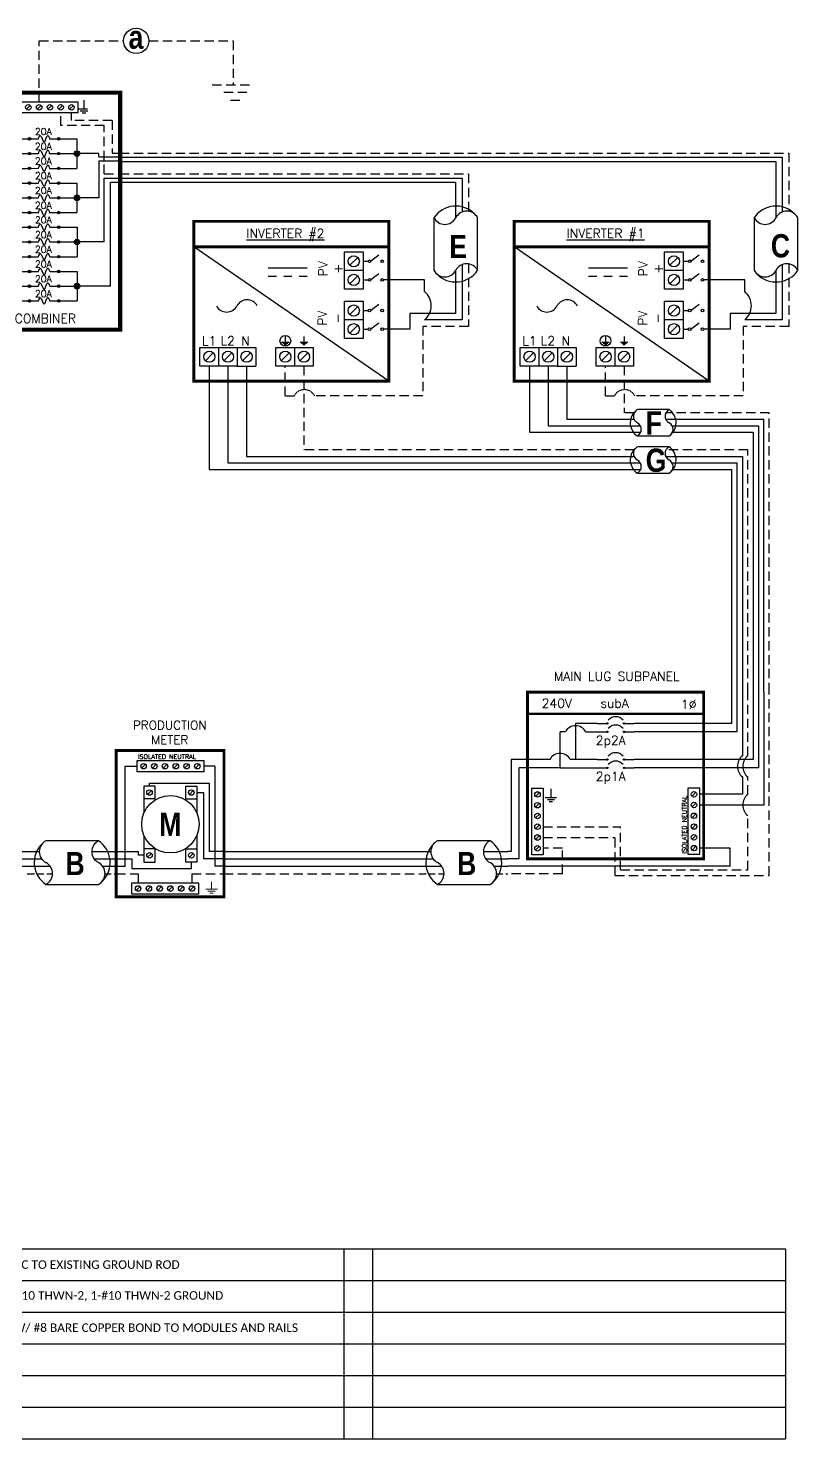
# Model space of a CAD drawing. Header units: feet. Extents: x 9872 to 10653, y 14556 to 15126.
# Drawn here: x 10342 to 10653, y 14556 to 15126 of the extents above; entities that cross this region are included whole.
import ezdxf

# ---------------------------------------------------------------- set-up
doc = ezdxf.new("R2010")
doc.units = ezdxf.units.FT
doc.header["$MEASUREMENT"] = 0
doc.linetypes.add('DASHED', pattern=[0.75, 0.5, -0.25])
doc.linetypes.add('HIDDEN', pattern=[0.375, 0.25, -0.125])
for name, color, linetype in [('ONE LINE BLOCKS', 7, 'Continuous'), ('TABLES', 7, 'Continuous'), ('TEXT', 7, 'Continuous'), ('Z - TITLEBLOCK TXT', 7, 'Continuous')]:
    doc.layers.add(name, color=color, linetype=linetype)
doc.styles.add('ONE LINE TXT', font='techb___.ttf')
doc.styles.get("Standard").update_dxf_attribs({"font": 'simplex.shx'})

# ---------------------------------------------------------------- blocks, each defined once
blk = doc.blocks.new('6stringCombiner')
at = {"linetype": 'Continuous'}
h = blk.add_hatch(color=7, dxfattribs=at)
h.dxf.hatch_style = 1
edge = h.paths.add_edge_path()
edge.add_arc((20.51, 77.12), 0.513, 0, 360)
h = blk.add_hatch(color=7, dxfattribs=at)
h.dxf.hatch_style = 1
edge = h.paths.add_edge_path()
edge.add_arc((32.29, 77.12), 0.513, 0, 360)
h = blk.add_hatch(color=7, dxfattribs=at)
h.dxf.hatch_style = 1
edge = h.paths.add_edge_path()
edge.add_arc((20.51, 71.16), 0.513, 0, 360)
h = blk.add_hatch(color=7, dxfattribs=at)
h.dxf.hatch_style = 1
edge = h.paths.add_edge_path()
edge.add_arc((32.29, 71.16), 0.513, 0, 360)
h = blk.add_hatch(color=254, dxfattribs=at)
h.dxf.hatch_style = 1
edge = h.paths.add_edge_path()
edge.add_arc((39.7, 71.16), 1.11, 0, 360)
h = blk.add_hatch(color=7, dxfattribs=at)
h.dxf.hatch_style = 1
edge = h.paths.add_edge_path()
edge.add_arc((20.51, 65.2), 0.513, 0, 360)
h = blk.add_hatch(color=7, dxfattribs=at)
h.dxf.hatch_style = 1
edge = h.paths.add_edge_path()
edge.add_arc((32.29, 65.2), 0.513, 0, 360)
h = blk.add_hatch(color=253, dxfattribs=at)
h.dxf.hatch_style = 1
edge = h.paths.add_edge_path()
edge.add_arc((20.51, 59.24), 0.513, 0, 360)
h = blk.add_hatch(color=253, dxfattribs=at)
h.dxf.hatch_style = 1
edge = h.paths.add_edge_path()
edge.add_arc((32.29, 59.24), 0.513, 0, 360)
h = blk.add_hatch(color=253, dxfattribs=at)
h.dxf.hatch_style = 1
edge = h.paths.add_edge_path()
edge.add_arc((20.51, 53.28), 0.513, 0, 360)
h = blk.add_hatch(color=253, dxfattribs=at)
h.dxf.hatch_style = 1
edge = h.paths.add_edge_path()
edge.add_arc((32.29, 53.28), 0.513, 0, 360)
h = blk.add_hatch(color=254, dxfattribs=at)
h.dxf.hatch_style = 1
edge = h.paths.add_edge_path()
edge.add_arc((39.7, 53.28), 1.11, 0, 360)
h = blk.add_hatch(color=253, dxfattribs=at)
h.dxf.hatch_style = 1
edge = h.paths.add_edge_path()
edge.add_arc((20.51, 47.32), 0.513, 0, 360)
h = blk.add_hatch(color=253, dxfattribs=at)
h.dxf.hatch_style = 1
edge = h.paths.add_edge_path()
edge.add_arc((32.29, 47.32), 0.513, 0, 360)
h = blk.add_hatch(color=7, dxfattribs=at)
h.dxf.hatch_style = 1
edge = h.paths.add_edge_path()
edge.add_arc((20.53, 41.41), 0.513, 0, 360)
h = blk.add_hatch(color=7, dxfattribs=at)
h.dxf.hatch_style = 1
edge = h.paths.add_edge_path()
edge.add_arc((32.3, 41.41), 0.513, 0, 360)
h = blk.add_hatch(color=7, dxfattribs=at)
h.dxf.hatch_style = 1
edge = h.paths.add_edge_path()
edge.add_arc((20.53, 35.45), 0.513, 0, 360)
h = blk.add_hatch(color=7, dxfattribs=at)
h.dxf.hatch_style = 1
edge = h.paths.add_edge_path()
edge.add_arc((32.3, 35.45), 0.513, 0, 360)
h = blk.add_hatch(color=254, dxfattribs=at)
h.dxf.hatch_style = 1
edge = h.paths.add_edge_path()
edge.add_arc((39.71, 35.45), 1.11, 0, 360)
h = blk.add_hatch(color=7, dxfattribs=at)
h.dxf.hatch_style = 1
edge = h.paths.add_edge_path()
edge.add_arc((20.53, 29.49), 0.513, 0, 360)
h = blk.add_hatch(color=7, dxfattribs=at)
h.dxf.hatch_style = 1
edge = h.paths.add_edge_path()
edge.add_arc((32.3, 29.49), 0.513, 0, 360)
h = blk.add_hatch(color=253, dxfattribs=at)
h.dxf.hatch_style = 1
edge = h.paths.add_edge_path()
edge.add_arc((20.53, 23.53), 0.513, 0, 360)
h = blk.add_hatch(color=253, dxfattribs=at)
h.dxf.hatch_style = 1
edge = h.paths.add_edge_path()
edge.add_arc((32.3, 23.53), 0.513, 0, 360)
h = blk.add_hatch(color=253, dxfattribs=at)
h.dxf.hatch_style = 1
edge = h.paths.add_edge_path()
edge.add_arc((20.53, 17.57), 0.513, 0, 360)
h = blk.add_hatch(color=253, dxfattribs=at)
h.dxf.hatch_style = 1
edge = h.paths.add_edge_path()
edge.add_arc((32.3, 17.57), 0.513, 0, 360)
h = blk.add_hatch(color=254, dxfattribs=at)
h.dxf.hatch_style = 1
edge = h.paths.add_edge_path()
edge.add_arc((39.71, 17.57), 1.11, 0, 360)
h = blk.add_hatch(color=253, dxfattribs=at)
h.dxf.hatch_style = 1
edge = h.paths.add_edge_path()
edge.add_arc((20.53, 11.61), 0.513, 0, 360)
h = blk.add_hatch(color=253, dxfattribs=at)
h.dxf.hatch_style = 1
edge = h.paths.add_edge_path()
edge.add_arc((32.3, 11.61), 0.513, 0, 360)
at = {"color": 1, "linetype": 'Continuous'}
for p, q in [((13.11, 87.6), (13.11, 92.14)), ((13.11, 92.14), (40.06, 92.14)), ((40.06, 92.14), (40.06, 87.6)), ((40.06, 87.6), (13.11, 87.6)), ((21.03, 77.13), (24.16, 77.13)), ((28.66, 77.12), (31.78, 77.12)), ((21.03, 71.16), (24.16, 71.17)), ((28.66, 71.16), (31.78, 71.16)), ((21.03, 65.2), (24.16, 65.21)), ((28.66, 65.2), (31.78, 65.2)), ((21.03, 59.24), (24.16, 59.25)), ((28.66, 59.24), (31.78, 59.24)), ((21.03, 53.28), (24.16, 53.29)), ((28.66, 53.28), (31.78, 53.28)), ((21.03, 47.32), (24.16, 47.33)), ((28.66, 47.32), (31.78, 47.32)), ((21.04, 41.42), (24.17, 41.42)), ((28.67, 41.41), (31.79, 41.41)), ((21.04, 35.45), (24.17, 35.46)), ((28.67, 35.45), (31.79, 35.45)), ((21.04, 29.49), (24.17, 29.5)), ((28.67, 29.49), (31.79, 29.49)), ((21.04, 23.53), (24.17, 23.54)), ((28.67, 23.53), (31.79, 23.53)), ((21.04, 17.57), (24.17, 17.58)), ((28.67, 17.57), (31.79, 17.57)), ((21.04, 11.61), (24.17, 11.62)), ((28.67, 11.61), (31.79, 11.61))]:
    blk.add_line(p, q, dxfattribs=at)
at = {"color": 4, "linetype": 'Continuous'}
for p, q in [((16.49, 90.65), (14.92, 89.08)), ((20.84, 90.65), (19.27, 89.08)), ((25.19, 90.65), (23.62, 89.08)), ((29.54, 90.65), (27.97, 89.08)), ((33.89, 90.65), (32.32, 89.08)), ((38.25, 90.65), (36.67, 89.08))]:
    blk.add_line(p, q, dxfattribs=at)
at = {"color": 92, "linetype": 'HIDDEN', "ltscale": 15}
for p, q in [((15.71, 84.52), (15.71, 87.6)), ((33.11, 82.53), (33.11, 87.6)), ((37.46, 84.52), (37.46, 87.6)), ((2.56, 71.4), (2.56, 84.52)), ((2.56, 84.52), (15.71, 84.52)), ((50.72, 82.54), (33.11, 82.53)), ((53.89, 84.52), (37.46, 84.52)), ((50.72, 62.94), (50.72, 82.54)), ((53.89, 84.52), (53.89, 71.4)), ((0, 71.4), (2.56, 71.4)), ((53.89, 71.4), (57.11, 71.4)), ((50.72, 62.94), (57.11, 62.94))]:
    blk.add_line(p, q, dxfattribs=at)
at = {"color": 7, "linetype": 'Continuous'}
for p, q in [((0, 68.78), (3.44, 68.78)), ((48.55, 71.16), (39.7, 71.16)), ((48.55, 69.79), (48.55, 71.16)), ((48.55, 69.79), (57.11, 69.79)), ((0, 63.53), (3.43, 63.53)), ((0, 58.29), (3.44, 58.29)), ((8.71, 41.41), (13.92, 41.41)), ((11.3, 35.45), (13.92, 35.45)), ((50.72, 35.45), (39.71, 35.45))]:
    blk.add_line(p, q, dxfattribs=at)
at = {"color": 253, "linetype": 'Continuous'}
for p, q in [((0, 66.15), (3.44, 66.15)), ((48.55, 68.18), (48.55, 53.28)), ((48.55, 68.18), (57.11, 68.18)), ((0, 60.91), (3.44, 60.91)), ((53.31, 17.57), (53.31, 59.55)), ((53.31, 59.55), (57.11, 59.55)), ((0, 55.67), (3.44, 55.67)), ((6.06, 55.67), (6.06, 47.32)), ((48.55, 53.28), (39.7, 53.28)), ((6.06, 47.32), (13.92, 47.32)), ((0, 41.68), (6.06, 41.68)), ((6.06, 41.68), (6.06, 40.26)), ((0, 36.44), (4.34, 36.44)), ((4.34, 36.44), (4.34, 35.98)), ((0, 31.2), (2.65, 31.2)), ((2.65, 31.2), (2.65, 11.61)), ((4.34, 31.12), (4.34, 17.57)), ((6.06, 31.99), (6.06, 23.53)), ((6.06, 23.53), (13.93, 23.53)), ((4.34, 17.57), (8.68, 17.57)), ((8.68, 17.57), (13.92, 17.57)), ((53.31, 17.57), (40.82, 17.57)), ((2.65, 11.61), (6.06, 11.61)), ((6.06, 11.61), (13.92, 11.61))]:
    blk.add_line(p, q, dxfattribs=at)
for p, q in [((50.72, 35.45), (50.72, 61.25)), ((50.72, 61.25), (57.11, 61.25))]:
    blk.add_line(p, q)
at = {"color": 7}
for p, q in [((8.71, 44.3), (0, 44.3)), ((8.71, 41.41), (8.71, 44.3)), ((0, 39.06), (8.71, 39.06)), ((8.71, 39.06), (8.71, 35.45)), ((8.71, 35.45), (11.3, 35.45)), ((0, 33.82), (8.71, 33.82)), ((8.71, 33.82), (8.71, 29.49))]:
    blk.add_line(p, q, dxfattribs=at)
at = {"lineweight": 50, "const_width": 1.71}
blk.add_lwpolyline([(57.11, 0), (0, 0), (0, 95.81), (57.11, 95.81)], close=True, dxfattribs=at)
blk.add_lwpolyline([(57.11, 0), (0, 0), (0, 95.81), (57.11, 95.81)], close=True, dxfattribs=at)
at = {"color": 92, "linetype": 'HIDDEN', "ltscale": 15, "flags": 128}
for points in [[(42.53, 92.72), (42.53, 89.22)], [(40.18, 89.22), (44.87, 89.22)], [(44.05, 88.35), (41, 88.35)], [(43.24, 87.48), (41.81, 87.48)]]:
    blk.add_lwpolyline(points, dxfattribs=at)
at = {"color": 7, "linetype": 'Continuous', "flags": 128}
for points in [[(3.44, 68.78), (6.06, 68.78), (6.06, 77.12), (13.92, 77.12)], [(13.92, 77.12), (20.51, 77.12)], [(32.29, 77.12), (39.7, 77.12)], [(39.7, 77.12), (39.7, 65.2)], [(11.3, 65.2), (11.3, 71.16), (13.92, 71.16)], [(13.92, 71.16), (20.51, 71.16)], [(13.92, 71.16), (20.51, 71.16)], [(32.29, 71.16), (39.7, 71.16)], [(3.43, 63.53), (13.92, 63.53), (13.92, 65.2)], [(13.92, 65.2), (20.51, 65.2)], [(13.92, 65.2), (20.51, 65.2)], [(32.29, 65.2), (39.7, 65.2)], [(3.44, 58.29), (11.3, 58.29), (11.3, 59.24)], [(13.93, 41.41), (20.53, 41.41)], [(32.3, 41.41), (39.71, 41.41)], [(39.71, 41.41), (39.71, 29.49)], [(13.93, 35.45), (20.53, 35.45)], [(13.93, 35.45), (20.53, 35.45)], [(32.3, 35.45), (39.71, 35.45)], [(8.71, 29.49), (20.53, 29.49)], [(8.71, 29.49), (20.53, 29.49)], [(32.3, 29.49), (39.71, 29.49)]]:
    blk.add_lwpolyline(points, dxfattribs=at)
at = {"color": 253, "linetype": 'Continuous', "flags": 128}
for points in [[(3.44, 66.15), (8.68, 66.15), (8.68, 65.2)], [(3.44, 60.91), (13.92, 60.91), (13.92, 59.24)], [(13.92, 59.24), (20.51, 59.24)], [(13.92, 59.24), (20.51, 59.24)], [(32.29, 59.24), (39.7, 59.24)], [(39.7, 59.24), (39.7, 47.32)], [(6.06, 55.67), (3.44, 55.67)], [(8.68, 56.94), (8.68, 53.28), (13.92, 53.28)], [(13.92, 53.28), (20.51, 53.28)], [(13.92, 53.28), (20.51, 53.28)], [(32.29, 53.28), (39.7, 53.28)], [(13.92, 47.32), (20.51, 47.32)], [(32.29, 47.32), (39.7, 47.32)], [(13.93, 23.53), (20.53, 23.53)], [(13.93, 23.53), (20.53, 23.53)], [(32.3, 23.53), (39.71, 23.53)], [(39.71, 23.53), (39.71, 11.61)], [(13.93, 17.57), (20.53, 17.57)], [(13.93, 17.57), (20.53, 17.57)], [(32.3, 17.57), (39.71, 17.57)], [(13.93, 11.61), (20.53, 11.61)], [(32.3, 11.61), (39.71, 11.61)]]:
    blk.add_lwpolyline(points, dxfattribs=at)
at = {"color": 4, "linetype": 'Continuous'}
for centre in [(15.71, 89.87), (20.06, 89.87), (24.41, 89.87), (28.76, 89.87), (33.11, 89.87), (37.46, 89.87)]:
    blk.add_circle(centre, 1.11, dxfattribs=at)
at = {"color": 7, "linetype": 'Continuous'}
for centre, radius in [((20.51, 77.12), 0.513), ((32.29, 77.12), 0.513), ((20.51, 71.16), 0.513), ((32.29, 71.16), 0.513), ((39.7, 71.16), 1.11), ((39.7, 71.16), 1.11), ((20.51, 65.2), 0.513), ((32.29, 65.2), 0.513), ((39.7, 53.28), 1.11), ((39.7, 53.28), 1.11), ((20.53, 41.41), 0.513), ((32.3, 41.41), 0.513), ((20.53, 35.45), 0.513), ((32.3, 35.45), 0.513), ((39.71, 35.45), 1.11), ((39.71, 35.45), 1.11), ((20.53, 29.49), 0.513), ((32.3, 29.49), 0.513), ((39.71, 17.57), 1.11), ((39.71, 17.57), 1.11)]:
    blk.add_circle(centre, radius, dxfattribs=at)
at = {"color": 253, "linetype": 'Continuous'}
for centre in [(20.51, 59.24), (32.29, 59.24), (20.51, 53.28), (32.29, 53.28), (20.51, 47.32), (32.29, 47.32), (20.53, 23.53), (32.3, 23.53), (20.53, 17.57), (32.3, 17.57), (20.53, 11.61), (32.3, 11.61)]:
    blk.add_circle(centre, 0.513, dxfattribs=at)
for centre, radius, start, end in [((12.9, 61.07), 5.91, 135.6055, 224.3945), ((13.49, 36.12), 8.5, 150.9088, 209.0912), ((6.41, 33.55), 3.19, 130.4007, 229.5993)]:
    blk.add_arc(centre, radius, start, end, dxfattribs=at)
at = {"color": 7, "linetype": 'Continuous'}
blk.add_arc((13.34, 62.22), 3.61, 124.3567, 235.6433, dxfattribs=at)
at = {"color": 1, "linetype": 'Continuous'}
for points in [[(24.16, 77.13), (24.82, 78.47), (26.41, 75.78), (27.87, 78.47), (28.66, 77.12)], [(24.16, 71.17), (24.82, 72.51), (26.41, 69.82), (27.87, 72.51), (28.66, 71.16)], [(24.16, 65.21), (24.82, 66.55), (26.41, 63.86), (27.87, 66.55), (28.66, 65.2)], [(24.16, 59.25), (24.82, 60.58), (26.41, 57.9), (27.87, 60.58), (28.66, 59.24)], [(24.16, 53.29), (24.82, 54.62), (26.41, 51.94), (27.87, 54.62), (28.66, 53.28)], [(24.16, 47.33), (24.82, 48.66), (26.41, 45.98), (27.87, 48.66), (28.66, 47.32)], [(24.17, 41.42), (24.84, 42.76), (26.42, 40.07), (27.88, 42.76), (28.67, 41.41)], [(24.17, 35.46), (24.84, 36.8), (26.42, 34.11), (27.88, 36.8), (28.67, 35.45)], [(24.17, 29.5), (24.84, 30.84), (26.42, 28.15), (27.88, 30.84), (28.67, 29.49)], [(24.17, 23.54), (24.84, 24.87), (26.42, 22.19), (27.88, 24.87), (28.67, 23.53)], [(24.17, 17.58), (24.84, 18.91), (26.42, 16.23), (27.88, 18.91), (28.67, 17.57)], [(24.17, 11.62), (24.84, 12.95), (26.42, 10.27), (27.88, 12.95), (28.67, 11.61)]]:
    blk.add_spline(points, degree=3, dxfattribs=at)
for p in [(22.67, 78.71), (22.67, 72.75), (22.67, 66.79), (22.67, 60.82), (22.67, 54.86), (22.67, 48.9), (22.68, 43), (22.68, 37.04), (22.67, 31.08), (22.68, 25.11), (22.68, 19.15), (22.68, 13.19)]:
    blk.add_text('20A', height=2.778, dxfattribs=at).set_placement(p)
at = {"color": 1, "insert": (26.91, 4.5), "char_height": 3.658, "attachment_point": 5}
blk.add_mtext_dynamic_manual_height_columns('COMBINER', width=1.1897, gutter_width=7.17, heights=[0], dxfattribs=at)
blk = doc.blocks.new('2inverterSub')
at = {"layer": 'ONE LINE BLOCKS', "linetype": 'Continuous'}
h = blk.add_hatch(color=1, dxfattribs=at)
h.dxf.hatch_style = 1
edge = h.paths.add_edge_path()
edge.add_arc((40.28, 60.73), 0.291, 0, 360)
h = blk.add_hatch(color=1, dxfattribs=at)
h.dxf.hatch_style = 1
edge = h.paths.add_edge_path()
edge.add_arc((40.28, 57.35), 0.291, 0, 360)
h = blk.add_hatch(color=1, dxfattribs=at)
h.dxf.hatch_style = 1
edge = h.paths.add_edge_path()
edge.add_arc((46.96, 60.73), 0.291, 0, 360)
h = blk.add_hatch(color=1, dxfattribs=at)
h.dxf.hatch_style = 1
edge = h.paths.add_edge_path()
edge.add_arc((46.96, 57.35), 0.291, 0, 360)
h = blk.add_hatch(color=1, dxfattribs=at)
h.dxf.hatch_style = 1
edge = h.paths.add_edge_path()
edge.add_arc((40.28, 46.17), 0.291, 0, 360)
h = blk.add_hatch(color=1, dxfattribs=at)
h.dxf.hatch_style = 1
edge = h.paths.add_edge_path()
edge.add_arc((46.96, 46.17), 0.291, 0, 360)
h = blk.add_hatch(color=1, dxfattribs=at)
h.dxf.hatch_style = 1
edge = h.paths.add_edge_path()
edge.add_arc((40.28, 42.79), 0.291, 0, 360)
h = blk.add_hatch(color=1, dxfattribs=at)
h.dxf.hatch_style = 1
edge = h.paths.add_edge_path()
edge.add_arc((46.96, 42.79), 0.291, 0, 360)
at = {"color": 7, "linetype": 'Continuous'}
for p, q in [((90.5, 73.37), (90.5, 60.73)), ((99.2, 73.37), (99.2, 46.17)), ((36.09, 60.73), (27.43, 60.73)), ((27.43, 60.73), (27.43, 46.17)), ((90.5, 60.73), (51.15, 60.73)), ((17.02, 46.17), (1.34, 46.17)), ((1.34, 46.17), (1.34, 9)), ((36.09, 46.17), (25.26, 46.17)), ((99.2, 46.17), (51.15, 46.17)), ((1.34, 9), (0, 9))]:
    blk.add_line(p, q, dxfattribs=at)
at = {"color": 10, "linetype": 'Continuous'}
for p, q in [((92.67, 73.37), (92.67, 57.35)), ((101.37, 73.37), (101.37, 42.79)), ((21.14, 42.79), (21.14, 57.35)), ((23.31, 57.35), (21.14, 57.35)), ((31.55, 57.35), (36.09, 57.35)), ((92.67, 57.35), (51.15, 57.35)), ((21.14, 42.79), (4.63, 42.79)), ((4.63, 6), (4.63, 42.79)), ((21.14, 42.79), (36.09, 42.79)), ((101.37, 42.79), (51.15, 42.79)), ((4.63, 6), (0, 6))]:
    blk.add_line(p, q, dxfattribs=at)
at = {"color": 253, "linetype": 'Continuous'}
for p, q in [((94.85, 73.37), (94.85, 47.66)), ((103.55, 73.37), (103.55, 27.76)), ((94.85, 39.1), (94.85, 32.11)), ((94.85, 32.11), (77.54, 32.11)), ((103.55, 27.76), (77.54, 27.76)), ((89.88, 10.36), (77.54, 10.36)), ((89.88, 3), (89.88, 10.36)), ((89.88, 3), (0, 3))]:
    blk.add_line(p, q, dxfattribs=at)
at = {"color": 10, "linetype": 'Continuous'}
blk.add_arc((27.43, 55.19), 4.65, 27.6639, 152.3361, dxfattribs=at)
at = {"color": 7, "linetype": 'Continuous'}
blk.add_arc((21.14, 44.01), 4.65, 27.6639, 152.3361, dxfattribs=at)
at = {"color": 253, "linetype": 'Continuous'}
blk.add_arc((98.43, 43.38), 5.58, 129.9215, 230.0785, dxfattribs=at)
at = {"layer": 'ONE LINE BLOCKS', "lineweight": 50}
blk.add_line((8.04, 64.67), (79.2, 64.67), dxfattribs=at)
at = {"layer": 'ONE LINE BLOCKS', "lineweight": 50, "const_width": 1.19}
blk.add_lwpolyline([(8.04, 6.01), (8.04, 73.37), (79.2, 73.37), (79.2, 6.01)], close=True, dxfattribs=at)
at = {"layer": 'TEXT', "color": 92, "linetype": 'HIDDEN', "ltscale": 15}
for p, q in [((97.02, 47.66), (97.02, 73.37)), ((105.72, -0.66), (105.72, 73.37)), ((97.02, 32.03), (97.02, 39.1)), ((97.02, 1.52), (97.02, 23.48)), ((14.31, 18.99), (45.6, 18.99)), ((45.6, 1.52), (45.6, 18.99)), ((14.31, 14.64), (43.39, 14.64)), ((43.39, -0.66), (43.39, 14.64)), ((22.14, 10.28), (14.31, 10.28)), ((22.14, 0), (22.14, 10.28)), ((22.14, 0), (0, 0)), ((45.6, 1.52), (97.02, 1.52)), ((43.39, -0.66), (105.72, -0.66))]:
    blk.add_line(p, q, dxfattribs=at)
at = {"layer": 'TEXT', "color": 92, "linetype": 'HIDDEN', "flags": 128}
for points in [[(17.42, 34.26), (17.42, 30.76)], [(15.08, 30.76), (19.76, 30.76)], [(18.95, 29.89), (15.89, 29.89)], [(18.13, 29.02), (16.7, 29.02)]]:
    blk.add_lwpolyline(points, dxfattribs=at)
at = {"layer": 'TEXT', "color": 92, "linetype": 'Continuous', "ltscale": 4}
for centre in [(100.49, 43.38), (100.49, 27.76)]:
    blk.add_arc(centre, 5.51, 129.059, 230.941, dxfattribs=at)
at = {"layer": 'Z - TITLEBLOCK TXT', "color": 1, "linetype": 'Continuous'}
for p, q in [((9.77, 7.69), (9.77, 34.63)), ((9.77, 34.63), (14.31, 34.63)), ((14.31, 34.63), (14.31, 7.69)), ((73, 7.76), (73, 34.71)), ((73, 34.71), (77.54, 34.71)), ((77.54, 34.71), (77.54, 7.76)), ((14.31, 7.69), (9.77, 7.69)), ((77.54, 7.76), (73, 7.76))]:
    blk.add_line(p, q, dxfattribs=at)
at = {"layer": 'Z - TITLEBLOCK TXT', "color": 4, "linetype": 'Continuous'}
for p, q in [((12.83, 32.82), (11.25, 31.25)), ((76.06, 32.9), (74.49, 31.32)), ((76.06, 28.54), (74.49, 26.97)), ((12.83, 28.47), (11.25, 26.9)), ((12.83, 24.12), (11.25, 22.55)), ((76.06, 24.19), (74.49, 22.62)), ((12.83, 19.77), (11.25, 18.2)), ((76.06, 19.84), (74.49, 18.27)), ((12.83, 15.42), (11.25, 13.85)), ((76.06, 15.49), (74.49, 13.92)), ((12.83, 11.07), (11.25, 9.5)), ((76.06, 11.14), (74.49, 9.57))]:
    blk.add_line(p, q, dxfattribs=at)
at = {"layer": 'Z - TITLEBLOCK TXT', "color": 1, "linetype": 'Continuous', "flags": 128}
for points in [[(36.09, 60.73), (40.28, 60.73)], [(36.09, 60.73), (40.28, 60.73)], [(36.09, 57.35), (40.28, 57.35)], [(36.09, 57.35), (40.28, 57.35)], [(46.96, 60.73), (51.15, 60.73)], [(46.96, 57.35), (51.15, 57.35)], [(36.09, 46.17), (40.28, 46.17)], [(36.09, 46.17), (40.28, 46.17)], [(46.96, 46.17), (51.15, 46.17)], [(36.09, 42.79), (40.28, 42.79)], [(36.09, 42.79), (40.28, 42.79)], [(46.96, 42.79), (51.15, 42.79)]]:
    blk.add_lwpolyline(points, dxfattribs=at)
at = {"layer": 'Z - TITLEBLOCK TXT', "color": 1, "linetype": 'Continuous'}
for centre in [(40.28, 60.73), (40.28, 57.35), (46.96, 60.73), (46.96, 57.35), (40.28, 46.17), (46.96, 46.17), (40.28, 42.79), (46.96, 42.79)]:
    blk.add_circle(centre, 0.291, dxfattribs=at)
at = {"layer": 'Z - TITLEBLOCK TXT', "color": 4, "linetype": 'Continuous'}
for centre in [(12.04, 32.04), (12.04, 27.69), (75.27, 32.11), (75.27, 27.76), (12.04, 23.34), (75.27, 23.41), (12.04, 18.99), (75.27, 19.06), (12.04, 14.64), (75.27, 14.71), (75.27, 10.36), (12.04, 10.28)]:
    blk.add_circle(centre, 1.11, dxfattribs=at)
at = {"layer": 'Z - TITLEBLOCK TXT', "color": 1, "linetype": 'Continuous'}
for centre in [(43.62, 59.53), (43.62, 56.15), (43.62, 44.97), (43.62, 41.59)]:
    blk.add_arc(centre, 3.93, 40.3392, 139.6608, dxfattribs=at)
at = {"layer": 'TABLES', "color": 1, "linetype": 'Continuous'}
for s, p in [('2p2A', (35.59, 52.11)), ('2p1A', (35.59, 37.55))]:
    blk.add_text(s, height=3.658, dxfattribs=at).set_placement(p)
at = {"layer": 'TABLES', "color": 4, "linetype": 'Continuous'}
blk.add_text('ISOLATED NEUTRAL', height=1.8743, rotation=90, dxfattribs=at).set_placement((72.35, 8.12))
at = {"layer": 'TEXT', "color": 1, "attachment_point": 5}
for s, width, gutter_width, insert, char_height in [('MAIN LUG SUBPANEL ', 62.3984, 7.17, (44.08, 79.8), 3.6576), ('240V', 0.1481, 0.75, (19.83, 68.92), 3.658), ('subA', 0.1481, 0.75, (43.21, 68.92), 3.658), ('1∅', 0.1481, 0.75, (73.19, 68.41), 3.658)]:
    blk.add_mtext_dynamic_manual_height_columns(s, width=width, gutter_width=gutter_width, heights=[0], dxfattribs=dict(at, insert=insert, char_height=char_height))
blk = doc.blocks.new('*U13')
at = {"color": 7, "linetype": 'Continuous'}
for p, q in [((-7.14, 13.31), (-28.39, 13.31)), ((-28.39, -4.31), (-7.14, -4.31))]:
    blk.add_line(p, q, dxfattribs=at)
at = {"color": 7}
for p, q in [((-35.53, 9), (-31.05, 9)), ((-9.81, 9), (0, 9))]:
    blk.add_line(p, q, dxfattribs=at)
at = {"color": 10}
for p, q in [((-35.53, 6), (-30.11, 6)), ((-8.87, 6), (0, 6))]:
    blk.add_line(p, q, dxfattribs=at)
at = {"color": 253}
for p, q in [((-35.53, 3), (-26.66, 3)), ((-5.41, 3), (0, 3))]:
    blk.add_line(p, q, dxfattribs=at)
at = {"color": 92, "linetype": 'HIDDEN', "ltscale": 10}
for p, q in [((-4.48, 0), (0, 0)), ((-35.53, 0), (-25.72, 0))]:
    blk.add_line(p, q, dxfattribs=at)
at = {"color": 7, "linetype": 'Continuous'}
for centre, start, end in [((-22.54, 4.5), 133.9732, 236.4265), ((-12.99, 4.5), 313.9732, 56.4265)]:
    blk.add_arc(centre, 10.58, start, end, dxfattribs=at)
at = {"linetype": 'Continuous'}
for centre, start, end in [((-26.08, 8.91), 117.6639, 242.3361), ((-4.83, 8.91), 117.6639, 242.3361), ((-30.7, 0.09), 297.6639, 62.3361), ((-9.45, 0.09), 297.6639, 62.3361)]:
    blk.add_arc(centre, 4.98, start, end, dxfattribs=at)
blk = doc.blocks.new('*U27')
at = {"color": 7}
blk.add_line((-79.14, 9), (0, 9), dxfattribs=at)
at = {"color": 10}
blk.add_line((-79.14, 6), (0, 6), dxfattribs=at)
at = {"color": 253}
blk.add_line((-79.14, 3), (0, 3), dxfattribs=at)
at = {"color": 92, "linetype": 'HIDDEN', "ltscale": 15}
blk.add_line((-79.14, 0), (0, 0), dxfattribs=at)
blk = doc.blocks.new('*U21')
at = {"color": 7}
blk.add_line((-79.14, 9), (0, 9), dxfattribs=at)
at = {"color": 10}
blk.add_line((-79.14, 6), (0, 6), dxfattribs=at)
at = {"color": 253}
blk.add_line((-79.14, 3), (0, 3), dxfattribs=at)
at = {"color": 92, "linetype": 'DASHED', "ltscale": 15}
blk.add_line((-79.14, 0), (0, 0), dxfattribs=at)
blk = doc.blocks.new('productionMeter')
at = {"color": 1, "linetype": 'Continuous'}
for p, q in [((-35.13, 41.18), (-35.13, 45.72)), ((-35.13, 45.72), (-8.18, 45.72)), ((-8.18, 45.72), (-8.18, 41.18)), ((-8.18, 41.18), (-35.13, 41.18)), ((-32.38, 35.4), (-32.38, 24.5)), ((-27.84, 35.4), (-32.38, 35.4)), ((-27.84, 29.86), (-27.84, 35.4)), ((-15.47, 29.86), (-15.47, 35.4)), ((-15.47, 35.4), (-10.93, 35.4)), ((-10.93, 35.4), (-10.93, 24.5)), ((-27.84, 30.21), (-32.38, 30.21)), ((-15.47, 30.21), (-10.93, 30.21)), ((-32.38, 15.55), (-32.38, 4.64)), ((-10.93, 15.55), (-10.93, 4.64)), ((-27.84, 10.04), (-32.38, 10.04)), ((-27.84, 4.64), (-27.84, 10.18)), ((-15.47, 4.64), (-15.47, 10.18)), ((-15.47, 10.04), (-10.93, 10.04)), ((-32.38, 4.64), (-27.84, 4.64)), ((-10.93, 4.64), (-15.47, 4.64)), ((-37.32, -8.24), (-37.32, -3.7)), ((-37.32, -3.7), (-10.37, -3.7)), ((-10.37, -3.7), (-10.37, -8.24)), ((-10.37, -8.24), (-37.32, -8.24))]:
    blk.add_line(p, q, dxfattribs=at)
at = {"color": 253, "linetype": 'Continuous'}
for p, q in [((-39.9, 3), (-39.9, 43.45)), ((-39.9, 43.45), (-35.13, 43.45)), ((-3.71, 43.45), (-8.18, 43.45)), ((-3.71, 43.45), (-3.71, 3)), ((-43.61, 3), (-39.9, 3)), ((0, 3), (-3.71, 3))]:
    blk.add_line(p, q, dxfattribs=at)
at = {"color": 4, "linetype": 'Continuous'}
for p, q in [((-31.74, 44.23), (-33.32, 42.66)), ((-27.39, 44.23), (-28.97, 42.66)), ((-23.04, 44.23), (-24.62, 42.66)), ((-18.69, 44.23), (-20.26, 42.66)), ((-14.34, 44.23), (-15.91, 42.66)), ((-9.99, 44.23), (-11.56, 42.66)), ((-29.33, 33.59), (-30.9, 32.02)), ((-12.41, 33.59), (-13.98, 32.02)), ((-29.33, 8.23), (-30.9, 6.66)), ((-12.41, 8.23), (-13.98, 6.66)), ((-33.93, -5.19), (-35.51, -6.76)), ((-29.58, -5.19), (-31.15, -6.76)), ((-25.23, -5.19), (-26.8, -6.76)), ((-20.88, -5.19), (-22.45, -6.76)), ((-16.53, -5.19), (-18.1, -6.76)), ((-12.18, -5.19), (-13.75, -6.76))]:
    blk.add_line(p, q, dxfattribs=at)
at = {"color": 7}
for p, q in [((-30.11, 35.4), (-30.11, 36.59)), ((-30.11, 36.59), (-5.98, 36.59)), ((-5.98, 36.59), (-5.98, 9)), ((-43.61, 9), (-34.54, 9)), ((-34.54, 7.44), (-34.54, 9)), ((-32.38, 7.44), (-34.54, 7.44)), ((0, 9), (-5.98, 9))]:
    blk.add_line(p, q, dxfattribs=at)
at = {"color": 10, "linetype": 'Continuous'}
for p, q in [((-10.93, 32.81), (-8.25, 32.81)), ((-8.25, 32.81), (-8.25, 6)), ((-43.61, 6), (-37.24, 6)), ((-37.24, 6), (-37.24, 2.05)), ((0, 6), (-8.25, 6)), ((-37.24, 2.05), (-13.2, 2.05)), ((-13.2, 2.05), (-13.2, 4.64))]:
    blk.add_line(p, q, dxfattribs=at)
at = {"color": 92, "linetype": 'HIDDEN', "ltscale": 15}
for p, q in [((-43.61, 0), (-34.72, 0)), ((-12.97, 0), (-12.97, -3.7)), ((-12.97, 0), (0, 0)), ((-34.72, 0), (-34.72, -3.7))]:
    blk.add_line(p, q, dxfattribs=at)
at = {"lineweight": 50, "const_width": 1.19}
blk.add_lwpolyline([(-43.61, -9.34), (-43.61, 49.84), (0, 49.84), (0, -9.34)], close=True, dxfattribs=at)
at = {"color": 92, "linetype": 'Continuous', "lineweight": 5, "ltscale": 0.05, "flags": 128}
for points in [[(-5.04, -3.33), (-5.04, -6.18)], [(-2.7, -6.18), (-7.38, -6.18)], [(-6.57, -7.05), (-3.51, -7.05)], [(-5.76, -7.91), (-4.32, -7.91)]]:
    blk.add_lwpolyline(points, dxfattribs=at)
at = {"color": 4, "linetype": 'Continuous'}
for centre in [(-32.53, 43.45), (-28.18, 43.45), (-23.83, 43.45), (-19.48, 43.45), (-15.13, 43.45), (-10.78, 43.45), (-30.11, 32.81), (-13.2, 32.81), (-30.11, 7.44), (-13.2, 7.44), (-34.72, -5.97), (-30.37, -5.97), (-26.02, -5.97), (-21.67, -5.97), (-17.32, -5.97), (-12.97, -5.97)]:
    blk.add_circle(centre, 1.11, dxfattribs=at)
at = {"linetype": 'Continuous'}
blk.add_circle((-21.65, 20.02), 11.62, dxfattribs=at)
at = {"color": 4, "linetype": 'Continuous'}
blk.add_text('ISOLATED NEUTRAL', height=1.8743, dxfattribs=at).set_placement((-34.77, 46.37))
at = {"color": 253, "linetype": 'Continuous', "style": 'ONE LINE TXT'}
blk.add_text('M', height=9.38, dxfattribs=at).set_placement((-26.21, 15.31))
at = {"color": 1, "insert": (-21.93, 57.08), "char_height": 3.5433, "attachment_point": 5}
blk.add_mtext_dynamic_manual_height_columns('PRODUCTION METER', width=1.3203, gutter_width=7.17, heights=[0], dxfattribs=at)
blk = doc.blocks.new('*U18')
at = {"color": 7}
blk.add_blockref('productionMeter', (0, 0), dxfattribs=at)
blk = doc.blocks.new('*T26')
at = {"linetype": 'ByBlock', "lineweight": -2, "transparency": 16777216}
for p, q in [((0, 0), (357.03, 0)), ((0, 0), (0, -76.8)), ((11.58, 0), (11.58, -76.8)), ((178.51, 0), (178.51, -76.8)), ((190.1, 0), (190.1, -76.8)), ((357.03, 0), (357.03, -76.8)), ((0, -12.8), (357.03, -12.8)), ((0, -25.61), (357.03, -25.61)), ((0, -38.41), (357.03, -38.41)), ((0, -51.22), (357.03, -51.22)), ((0, -64.02), (357.03, -64.02)), ((0, -76.8), (357.03, -76.8))]:
    blk.add_line(p, q, dxfattribs=at)
at = {"color": 0, "linetype": 'Continuous', "transparency": 16777216, "char_height": 3.4544, "attachment_point": 4}
for s, insert, width in [('{\\fCalibri|b0|i0|c0;A', (4.06, -6.4), 3.4544), ('{\\fCalibri|b0|i0|c0;#6 THWN-2 GEC TO EXISTING GROUND ROD', (15.65, -6.4), 158.8026), ('{\\fCalibri|b0|i0|c0;', (182.58, -6.4), 3.4544), ('{\\fCalibri|b0|i0|c0;', (194.16, -6.4), 158.8095), ("{\\fCalibri|b0|i0|c0;1'' EMT W/ 3-#10 THWN-2, 1-#10 THWN-2 GROUND", (15.65, -19.21), 158.8026), ('{\\fCalibri|b0|i0|c0;B', (4.06, -19.21), 3.4544), ('{\\fCalibri|b0|i0|c0;', (182.58, -19.21), 3.4544), ('{\\fCalibri|b0|i0|c0;', (194.16, -19.21), 158.8095), ('{\\fCalibri|b0|i0|c0;C', (4.06, -32.01), 3.4544), ('{\\fCalibri|b0|i0|c0;#12 PV WIRE W/ #8 BARE COPPER BOND TO MODULES AND RAILS', (15.65, -32.01), 158.8026), ('{\\fCalibri|b0|i0|c0;', (182.58, -32.01), 3.4544), ('{\\fCalibri|b0|i0|c0;', (194.16, -32.01), 158.8095), ('{\\fCalibri|b0|i0|c0;', (4.06, -44.82), 3.4544), ('{\\fCalibri|b0|i0|c0;', (15.65, -44.82), 158.8026), ('{\\fCalibri|b0|i0|c0;', (182.58, -44.82), 3.4544), ('{\\fCalibri|b0|i0|c0;', (194.16, -44.82), 158.8095), ('{\\fCalibri|b0|i0|c0;', (4.06, -57.62), 3.4544), ('{\\fCalibri|b0|i0|c0;', (15.65, -57.62), 158.8026), ('{\\fCalibri|b0|i0|c0;', (182.58, -57.62), 3.4544), ('{\\fCalibri|b0|i0|c0;', (194.16, -57.62), 158.8095), ('{\\fCalibri|b0|i0|c0;', (4.06, -70.41), 3.4544), ('{\\fCalibri|b0|i0|c0;', (15.65, -70.41), 158.8026), ('{\\fCalibri|b0|i0|c0;', (182.58, -70.41), 3.4544), ('{\\fCalibri|b0|i0|c0;', (194.16, -70.41), 158.8095)]:
    blk.add_mtext(s, dxfattribs=dict(at, insert=insert, width=width))

msp = doc.modelspace()

# ---------------------------------------------------------------- linework, layer by layer
at = {"color": 92, "linetype": 'HIDDEN', "ltscale": 15}
for p, q in [((10346.55, 15096.35), (10346.55, 15120.94)), ((10346.55, 15120.94), (10380.66, 15120.94)), ((10390.89, 15120.94), (10425, 15120.94)), ((10425, 15120.94), (10425, 15103.15)), ((10379.25, 15075.61), (10649.56, 15075.61)), ((10649.56, 15075.61), (10649.56, 15052.05)), ((10379.25, 15067.15), (10520.12, 15067.15)), ((10520.12, 15067.15), (10520.12, 15052.05)), ((10520.12, 15030.8), (10520.12, 15005.55)), ((10649.56, 15030.8), (10649.56, 15005.55)), ((10520.12, 15005.55), (10501.62, 15005.55)), ((10501.62, 15005.55), (10501.62, 14977.47)), ((10649.56, 15005.55), (10631.05, 15005.55)), ((10631.05, 15005.55), (10631.05, 14977.47)), ((10446.04, 14977.47), (10446.04, 14989.51)), ((10453.57, 14989.51), (10453.57, 14955.58)), ((10575.47, 14977.47), (10575.47, 14989.51)), ((10583, 14989.51), (10583, 14970.6)), ((10446.04, 14977.47), (10449.64, 14977.47)), ((10501.62, 14977.47), (10457.88, 14977.47)), ((10575.47, 14977.47), (10579.07, 14977.47)), ((10631.05, 14977.47), (10587.31, 14977.47)), ((10587.06, 14970.6), (10583, 14970.6)), ((10641.66, 14970.6), (10599.87, 14970.6)), ((10641.66, 14857.67), (10641.66, 14970.6)), ((10587.06, 14955.58), (10453.57, 14955.58)), ((10632.96, 14955.58), (10599.87, 14955.58)), ((10632.96, 14857.67), (10632.96, 14955.58))]:
    msp.add_line(p, q, dxfattribs=at)
at = {"color": 7, "linetype": 'Continuous'}
for p, q in [((10379.25, 15073.92), (10646.93, 15073.92)), ((10646.93, 15073.92), (10646.93, 15051.75)), ((10379.25, 15065.46), (10517.5, 15065.46)), ((10517.5, 15065.46), (10517.5, 15051.75)), ((10506.12, 15049.44), (10506.12, 15028.2)), ((10523.75, 15028.2), (10523.75, 15049.44)), ((10635.55, 15049.44), (10635.55, 15028.2)), ((10653.18, 15028.2), (10653.18, 15049.44)), ((10487.89, 14983.34), (10409.12, 15037.71)), ((10617.32, 14983.34), (10538.55, 15037.71)), ((10517.5, 15030.51), (10517.5, 15008.18)), ((10646.93, 15030.51), (10646.93, 15008.18)), ((10454.94, 15029.1), (10439.17, 15029.1)), ((10442.47, 15025.69), (10439.17, 15025.69)), ((10448.7, 15025.69), (10445.41, 15025.69)), ((10454.94, 15025.69), (10451.64, 15025.69)), ((10502.33, 15024.3), (10485.74, 15024.3)), ((10502.33, 15019.57), (10502.33, 15024.3)), ((10584.37, 15029.1), (10568.6, 15029.1)), ((10571.9, 15025.69), (10568.6, 15025.69)), ((10578.13, 15025.69), (10574.84, 15025.69)), ((10584.37, 15025.69), (10581.07, 15025.69)), ((10631.76, 15024.3), (10615.17, 15024.3)), ((10631.76, 15019.57), (10631.76, 15024.3)), ((10517.5, 15008.18), (10502.33, 15008.18)), ((10646.93, 15008.18), (10631.76, 15008.18)), ((10415.33, 14989.51), (10415.33, 14947.69)), ((10544.76, 14989.51), (10544.76, 14962.71)), ((10601.14, 14971.87), (10588.33, 14971.87)), ((10544.76, 14962.71), (10589.69, 14962.71)), ((10602.5, 14962.71), (10635.14, 14962.71)), ((10635.14, 14962.71), (10635.14, 14857.67)), ((10588.33, 14961.24), (10601.14, 14961.24)), ((10601.14, 14956.84), (10588.33, 14956.84)), ((10415.33, 14947.69), (10589.69, 14947.69)), ((10588.33, 14946.21), (10601.14, 14946.21)), ((10602.5, 14947.69), (10626.44, 14947.69)), ((10626.44, 14947.69), (10626.44, 14857.67))]:
    msp.add_line(p, q, dxfattribs=at)
at = {"color": 253, "linetype": 'Continuous'}
for p, q in [((10379.25, 15072.23), (10644.31, 15072.23)), ((10644.31, 15072.23), (10644.31, 15049.34)), ((10379.25, 15063.77), (10514.88, 15063.77)), ((10514.88, 15063.77), (10514.88, 15049.34)), ((10514.88, 15028.1), (10514.88, 15010.8)), ((10644.31, 15028.1), (10644.31, 15010.8)), ((10514.88, 15010.8), (10496.42, 15010.8)), ((10496.42, 15010.8), (10496.42, 15004.4)), ((10644.31, 15010.8), (10625.85, 15010.8)), ((10625.85, 15010.8), (10625.85, 15004.4)), ((10496.42, 15004.4), (10485.74, 15004.4)), ((10625.85, 15004.4), (10615.17, 15004.4)), ((10430.4, 14989.51), (10430.4, 14952.95)), ((10559.83, 14989.51), (10559.83, 14967.97)), ((10559.83, 14967.97), (10586.99, 14967.97)), ((10599.8, 14967.97), (10639.49, 14967.97)), ((10639.49, 14857.67), (10639.49, 14967.97)), ((10430.4, 14952.95), (10586.99, 14952.95)), ((10599.8, 14952.95), (10630.79, 14952.95)), ((10630.79, 14952.95), (10630.79, 14857.67))]:
    msp.add_line(p, q, dxfattribs=at)
at = {"color": 1, "linetype": 'Continuous'}
for p, q in [((10469.93, 15020.53), (10469.93, 15035.6)), ((10469.93, 15035.6), (10477.47, 15035.6)), ((10469.93, 15020.53), (10469.93, 15035.6)), ((10477.47, 15035.6), (10477.47, 15020.53)), ((10477.47, 15035.6), (10477.47, 15028.06)), ((10599.36, 15020.53), (10599.36, 15035.6)), ((10599.36, 15035.6), (10606.9, 15035.6)), ((10599.36, 15020.53), (10599.36, 15035.6)), ((10606.9, 15035.6), (10606.9, 15020.53)), ((10606.9, 15035.6), (10606.9, 15028.06)), ((10477.47, 15031.83), (10479.5, 15031.83)), ((10483.89, 15034.29), (10480.63, 15031.85)), ((10606.9, 15031.83), (10608.93, 15031.83)), ((10613.32, 15034.29), (10610.06, 15031.85)), ((10477.47, 15028.06), (10469.93, 15028.06)), ((10477.47, 15024.3), (10479.5, 15024.3)), ((10483.89, 15026.76), (10480.63, 15024.31)), ((10606.9, 15028.06), (10599.36, 15028.06)), ((10606.9, 15024.3), (10608.93, 15024.3)), ((10613.32, 15026.76), (10610.06, 15024.31)), ((10477.47, 15020.53), (10469.93, 15020.53)), ((10606.9, 15020.53), (10599.36, 15020.53)), ((10469.93, 15000.63), (10469.93, 15015.7)), ((10469.93, 15015.7), (10477.47, 15015.7)), ((10477.47, 15015.7), (10477.47, 15008.17)), ((10483.89, 15014.4), (10480.63, 15011.95)), ((10599.36, 15000.63), (10599.36, 15015.7)), ((10599.36, 15015.7), (10606.9, 15015.7)), ((10606.9, 15015.7), (10606.9, 15008.17)), ((10613.32, 15014.4), (10610.06, 15011.95)), ((10477.47, 15008.17), (10469.93, 15008.17)), ((10477.47, 15011.93), (10479.5, 15011.93)), ((10477.47, 15008.17), (10477.47, 15000.63)), ((10606.9, 15008.17), (10599.36, 15008.17)), ((10606.9, 15011.93), (10608.93, 15011.93)), ((10606.9, 15008.17), (10606.9, 15000.63)), ((10477.47, 15004.4), (10479.5, 15004.4)), ((10483.89, 15006.86), (10480.63, 15004.42)), ((10606.9, 15004.4), (10608.93, 15004.4)), ((10613.32, 15006.86), (10610.06, 15004.42)), ((10411.56, 14997.04), (10426.63, 14997.04)), ((10411.56, 14989.51), (10411.56, 14997.04)), ((10411.56, 14997.04), (10419.1, 14997.04)), ((10419.1, 14997.04), (10419.1, 14989.51)), ((10426.63, 14997.04), (10426.63, 14989.51)), ((10426.63, 14997.04), (10434.17, 14997.04)), ((10434.17, 14997.04), (10434.17, 14989.51)), ((10442.27, 14997.04), (10457.34, 14997.04)), ((10442.27, 14989.51), (10442.27, 14997.04)), ((10442.27, 14997.04), (10449.81, 14997.04)), ((10449.81, 14997.04), (10449.81, 14989.51)), ((10457.34, 14997.04), (10457.34, 14989.51)), ((10477.47, 15000.63), (10469.93, 15000.63)), ((10541, 14997.04), (10556.06, 14997.04)), ((10541, 14989.51), (10541, 14997.04)), ((10541, 14997.04), (10548.53, 14997.04)), ((10548.53, 14997.04), (10548.53, 14989.51)), ((10556.06, 14997.04), (10556.06, 14989.51)), ((10556.06, 14997.04), (10563.6, 14997.04)), ((10563.6, 14997.04), (10563.6, 14989.51)), ((10571.7, 14997.04), (10586.77, 14997.04)), ((10571.7, 14989.51), (10571.7, 14997.04)), ((10571.7, 14997.04), (10579.24, 14997.04)), ((10579.24, 14997.04), (10579.24, 14989.51)), ((10586.77, 14997.04), (10586.77, 14989.51)), ((10606.9, 15000.63), (10599.36, 15000.63)), ((10426.63, 14989.51), (10411.56, 14989.51)), ((10426.63, 14989.51), (10434.17, 14989.51)), ((10457.34, 14989.51), (10442.27, 14989.51)), ((10556.06, 14989.51), (10541, 14989.51)), ((10556.06, 14989.51), (10563.6, 14989.51)), ((10586.77, 14989.51), (10571.7, 14989.51))]:
    msp.add_line(p, q, dxfattribs=at)
at = {"color": 4, "linetype": 'Continuous'}
for p, q in [((10475.3, 15033.44), (10472.09, 15030.22)), ((10604.74, 15033.44), (10601.52, 15030.22)), ((10475.3, 15025.9), (10472.09, 15022.69)), ((10604.74, 15025.9), (10601.52, 15022.69)), ((10475.3, 15013.54), (10472.09, 15010.33)), ((10604.74, 15013.54), (10601.52, 15010.33)), ((10475.3, 15006.01), (10472.09, 15002.79)), ((10604.74, 15006.01), (10601.52, 15002.79)), ((10416.94, 14994.88), (10413.72, 14991.67)), ((10424.47, 14994.88), (10421.26, 14991.67)), ((10432.01, 14994.88), (10428.79, 14991.67)), ((10447.65, 14994.88), (10444.43, 14991.67)), ((10455.18, 14994.88), (10451.97, 14991.67)), ((10546.37, 14994.88), (10543.16, 14991.67)), ((10553.9, 14994.88), (10550.69, 14991.67)), ((10561.44, 14994.88), (10558.22, 14991.67)), ((10577.08, 14994.88), (10573.86, 14991.67)), ((10584.61, 14994.88), (10581.4, 14991.67))]:
    msp.add_line(p, q, dxfattribs=at)
at = {"color": 10, "linetype": 'Continuous'}
for p, q in [((10422.87, 14989.51), (10422.87, 14950.32)), ((10552.3, 14989.51), (10552.3, 14965.34)), ((10552.3, 14965.34), (10589.56, 14965.34)), ((10602.38, 14965.34), (10637.31, 14965.34)), ((10637.31, 14965.34), (10637.31, 14857.67)), ((10422.87, 14950.32), (10589.56, 14950.32)), ((10602.38, 14950.32), (10628.61, 14950.32)), ((10628.61, 14950.32), (10628.61, 14857.67))]:
    msp.add_line(p, q, dxfattribs=at)
at = {"color": 92, "linetype": 'HIDDEN', "ltscale": 15, "flags": 128}
for points in [[(10416.52, 15103.15), (10433.48, 15103.15)], [(10430.54, 15100.01), (10419.46, 15100.01)], [(10427.6, 15096.87), (10422.4, 15096.87)]]:
    msp.add_lwpolyline(points, dxfattribs=at)
at = {"lineweight": 50, "const_width": 1.19}
for points in [[(10409.12, 14983.34), (10409.12, 15048), (10487.89, 15048), (10487.89, 14983.34)], [(10409.12, 15037.71), (10409.12, 15048), (10487.89, 15048), (10487.89, 15037.71)], [(10538.55, 14983.34), (10538.55, 15048), (10617.32, 15048), (10617.32, 14983.34)], [(10538.55, 15037.71), (10538.55, 15048), (10617.32, 15048), (10617.32, 15037.71)]]:
    msp.add_lwpolyline(points, close=True, dxfattribs=at)
at = {"color": 92, "linetype": 'Continuous', "flags": 128}
for points in [[(10446.04, 15001.45), (10446.04, 14999.15)], [(10453.57, 15001.45), (10453.57, 14999.15)], [(10575.47, 15001.45), (10575.47, 14999.15)], [(10583.01, 15001.45), (10583, 14999.15)], [(10444.5, 14999.15), (10447.57, 14999.15)], [(10447.04, 14998.58), (10445.03, 14998.58)], [(10446.51, 14998.01), (10445.57, 14998.01)], [(10452.04, 14999.15), (10455.11, 14999.15)], [(10454.57, 14998.58), (10452.57, 14998.58)], [(10454.04, 14998.01), (10453.1, 14998.01)], [(10573.93, 14999.15), (10577, 14999.15)], [(10576.47, 14998.58), (10574.46, 14998.58)], [(10581.47, 14999.15), (10584.54, 14999.15)], [(10584.01, 14998.58), (10582, 14998.58)]]:
    msp.add_lwpolyline(points, dxfattribs=at)
at = {"color": 92, "linetype": 'HIDDEN', "flags": 128}
for points in [[(10575.94, 14998.01), (10575, 14998.01)], [(10583.47, 14998.01), (10582.53, 14998.01)]]:
    msp.add_lwpolyline(points, dxfattribs=at)
at = {"color": 7, "linetype": 'Continuous'}
msp.add_circle((10385.78, 15120.94), 5.11, dxfattribs=at)
at = {"color": 4, "linetype": 'Continuous'}
for centre in [(10473.7, 15031.83), (10603.13, 15031.83), (10473.7, 15024.3), (10603.13, 15024.3), (10473.7, 15011.93), (10603.13, 15011.93), (10473.7, 15004.4), (10603.13, 15004.4), (10415.33, 14993.27), (10422.87, 14993.27), (10430.4, 14993.27), (10446.04, 14993.27), (10453.57, 14993.27), (10544.76, 14993.27), (10552.3, 14993.27), (10559.83, 14993.27), (10575.47, 14993.27), (10583, 14993.27)]:
    msp.add_circle(centre, 2.27, dxfattribs=at)
at = {"color": 1, "linetype": 'Continuous'}
for centre in [(10480.04, 15031.83), (10485.2, 15031.83), (10609.48, 15031.83), (10614.63, 15031.83), (10480.04, 15024.3), (10485.2, 15024.3), (10609.48, 15024.3), (10614.63, 15024.3), (10480.04, 15011.93), (10485.2, 15011.93), (10609.48, 15011.93), (10614.63, 15011.93), (10480.04, 15004.4), (10485.2, 15004.4), (10609.48, 15004.4), (10614.63, 15004.4)]:
    msp.add_circle(centre, 0.541, dxfattribs=at)
at = {"color": 92, "linetype": 'Continuous'}
for centre in [(10446.04, 14999.71), (10575.47, 14999.71)]:
    msp.add_circle(centre, 2.17, dxfattribs=at)
at = {"color": 7, "linetype": 'Continuous'}
for centre, radius, start, end in [((10514.94, 15043.59), 10.58, 43.9732, 146.4265), ((10644.37, 15043.59), 10.58, 43.9732, 146.4265), ((10514.94, 15034.05), 10.58, 223.9732, 326.4265), ((10644.37, 15034.05), 10.58, 223.9732, 326.4265), ((10591.85, 14966.55), 6.38, 133.9732, 236.4265), ((10597.61, 14966.55), 6.38, 313.9732, 56.4265), ((10591.85, 14951.53), 6.38, 133.9732, 236.4265), ((10597.61, 14951.53), 6.38, 313.9732, 56.4265)]:
    msp.add_arc(centre, radius, start, end, dxfattribs=at)
at = {"linetype": 'Continuous'}
for centre, radius, start, end in [((10510.53, 15051.75), 4.98, 207.6639, 332.3361), ((10519.34, 15047.13), 4.98, 27.6639, 152.3361), ((10639.96, 15051.75), 4.98, 207.6639, 332.3361), ((10648.77, 15047.13), 4.98, 27.6639, 152.3361), ((10519.34, 15025.89), 4.98, 27.6639, 152.3361), ((10648.77, 15025.89), 4.98, 27.6639, 152.3361), ((10510.53, 15030.51), 4.98, 207.6639, 332.3361), ((10639.96, 15030.51), 4.98, 207.6639, 332.3361), ((10497.56, 15013.87), 7.43, 309.9338, 50.0662), ((10626.99, 15013.87), 7.43, 309.9338, 50.0662), ((10422.35, 15015.97), 4.65, 207.6639, 332.3361), ((10430.59, 15011.65), 4.65, 27.6639, 152.3361), ((10551.78, 15015.97), 4.65, 207.6639, 332.3361), ((10560.02, 15011.65), 4.65, 27.6639, 152.3361), ((10589.72, 14969.21), 3, 117.6639, 242.3361), ((10602.53, 14969.21), 3, 117.6639, 242.3361), ((10586.93, 14963.9), 3, 297.6639, 62.3361), ((10599.75, 14963.9), 3, 297.6639, 62.3361), ((10589.72, 14954.19), 3, 117.6639, 242.3361), ((10602.53, 14954.19), 3, 117.6639, 242.3361), ((10586.93, 14948.87), 3, 297.6639, 62.3361), ((10599.75, 14948.87), 3, 297.6639, 62.3361)]:
    msp.add_arc(centre, radius, start, end, dxfattribs=at)
at = {"color": 92, "linetype": 'HIDDEN', "ltscale": 0.3}
for centre in [(10453.76, 14975.31), (10583.19, 14975.31)]:
    msp.add_arc(centre, 4.65, 27.6639, 152.3361, dxfattribs=at)

# ---------------------------------------------------------------- block references
at = {"color": 7}
for name, p in [('6stringCombiner', (10322.14, 15004.21)), ('2inverterSub', (10535.94, 14784.29)), ('*U18', (10421.27, 14784.29)), ('*U13', (10377.66, 14784.29)), ('*U13', (10535.94, 14784.29)), ('*U21', (10342.13, 14784.29)), ('*U27', (10500.41, 14784.29))]:
    msp.add_blockref(name, p, dxfattribs=at)
msp.add_blockref('*T26', (10291.23, 14632.68))

# ---------------------------------------------------------------- texts
at = {"color": 1, "linetype": 'Continuous'}
for s, p in [('%%UINVERTER #2', (10430.33, 15041.26)), ('%%UINVERTER #1', (10559.76, 15041.26))]:
    msp.add_text(s, height=3.6576, dxfattribs=at).set_placement(p)
at = {"color": 1, "linetype": 'Continuous', "char_height": 9.3833, "attachment_point": 1, "style": 'ONE LINE TXT'}
for s, insert in [('{\\W1;\\C256;a}', (10382.68, 15127.13)), ('{\\W1;\\C256;E}', (10512.33, 15042.5)), ('{\\W1;\\C256;C}', (10642.29, 15042.81)), ('{\\W1;\\C256;F}', (10591.7, 14971.2)), ('{\\W1;\\C256;G}', (10591.7, 14956.11)), ('{\\W1;\\C256;B}', (10357.19, 14793.1)), ('{\\W1;\\C256;B}', (10515.47, 14793.1))]:
    msp.add_mtext_dynamic_manual_height_columns(s, width=0.1385, gutter_width=2.13, heights=[0], dxfattribs=dict(at, insert=insert))
at = {"color": 1, "char_height": 3.658, "attachment_point": 5, "rotation": 90}
for s, width, insert in [('PV +', 2.8378, (10464.29, 15028.81)), ('PV +', 2.8378, (10593.72, 15028.81)), ('PV -', 2.8013, (10464.06, 15008.84)), ('PV -', 2.8013, (10593.49, 15008.84))]:
    msp.add_mtext_dynamic_manual_height_columns(s, width=width, gutter_width=0.75, heights=[0], dxfattribs=dict(at, insert=insert))
at = {"color": 1, "attachment_point": 5}
for s, insert, char_height in [('L1', (10415.28, 14999.68), 3.658), ('L2', (10422.74, 14999.71), 3.658), ('N', (10429.99, 14999.66), 3.66), ('L1', (10544.71, 14999.68), 3.658), ('L2', (10552.17, 14999.71), 3.658), ('N', (10559.42, 14999.66), 3.66)]:
    msp.add_mtext_dynamic_manual_height_columns(s, width=0.1481, gutter_width=0.75, heights=[0], dxfattribs=dict(at, insert=insert, char_height=char_height))

doc.saveas('drawing.dxf')
